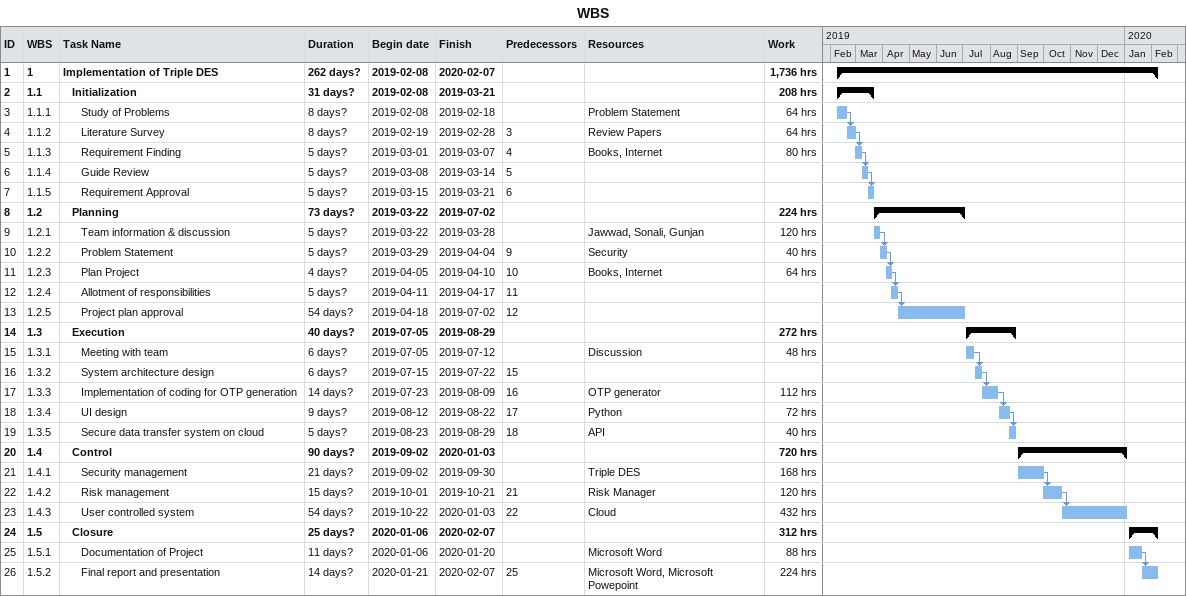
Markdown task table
WBS

| ID | WBS | Task | Duration | Start | Finish | Predecessors | Resources | Work (h) |
|---|---|---|---|---|---|---|---|---|
| 1 | 1 | **Implementation of Triple DES** | 262d? | 2019-02-08 | 2020-02-07 |  |  | 1736 |
| 2 | 1.1 | **Initialization** | 31d? | 2019-02-08 | 2019-03-21 |  |  | 208 |
| 3 | 1.1.1 | Study of Problems | 8d? | 2019-02-08 | 2019-02-18 |  | Problem Statement | 64 |
| 4 | 1.1.2 | Literature Survey | 8d? | 2019-02-19 | 2019-02-28 | 3 | Review Papers | 64 |
| 5 | 1.1.3 | Requirement Finding | 5d? | 2019-03-01 | 2019-03-07 | 4 | Books, Internet | 80 |
| 6 | 1.1.4 | Guide Review | 5d? | 2019-03-08 | 2019-03-14 | 5 |  |  |
| 7 | 1.1.5 | Requirement Approval | 5d? | 2019-03-15 | 2019-03-21 | 6 |  |  |
| 8 | 1.2 | **Planning** | 73d? | 2019-03-22 | 2019-07-02 |  |  | 224 |
| 9 | 1.2.1 | Team information & discussion | 5d? | 2019-03-22 | 2019-03-28 |  | Jawwad, Sonali, Gunjan | 120 |
| 10 | 1.2.2 | Problem Statement | 5d? | 2019-03-29 | 2019-04-04 | 9 | Security | 40 |
| 11 | 1.2.3 | Plan Project | 4d? | 2019-04-05 | 2019-04-10 | 10 | Books, Internet | 64 |
| 12 | 1.2.4 | Allotment of responsibilities | 5d? | 2019-04-11 | 2019-04-17 | 11 |  |  |
| 13 | 1.2.5 | Project plan approval | 54d? | 2019-04-18 | 2019-07-02 | 12 |  |  |
| 14 | 1.3 | **Execution** | 40d? | 2019-07-05 | 2019-08-29 |  |  | 272 |
| 15 | 1.3.1 | Meeting with team | 6d? | 2019-07-05 | 2019-07-12 |  | Discussion | 48 |
| 16 | 1.3.2 | System architecture design | 6d? | 2019-07-15 | 2019-07-22 | 15 |  |  |
| 17 | 1.3.3 | Implementation of coding for OTP generation | 14d? | 2019-07-23 | 2019-08-09 | 16 | OTP generator | 112 |
| 18 | 1.3.4 | UI design | 9d? | 2019-08-12 | 2019-08-22 | 17 | Python | 72 |
| 19 | 1.3.5 | Secure data transfer system on cloud | 5d? | 2019-08-23 | 2019-08-29 | 18 | API | 40 |
| 20 | 1.4 | **Control** | 90d? | 2019-09-02 | 2020-01-03 |  |  | 720 |
| 21 | 1.4.1 | Security management | 21d? | 2019-09-02 | 2019-09-30 |  | Triple DES | 168 |
| 22 | 1.4.2 | Risk management | 15d? | 2019-10-01 | 2019-10-21 | 21 | Risk Manager | 120 |
| 23 | 1.4.3 | User controlled system | 54d? | 2019-10-22 | 2020-01-03 | 22 | Cloud | 432 |
| 24 | 1.5 | **Closure** | 25d? | 2020-01-06 | 2020-02-07 |  |  | 312 |
| 25 | 1.5.1 | Documentation of Project | 11d? | 2020-01-06 | 2020-01-20 |  | Microsoft Word | 88 |
| 26 | 1.5.2 | Final report and presentation | 14d? | 2020-01-21 | 2020-02-07 | 25 | Microsoft Word, Microsoft Powepoint | 224 |
